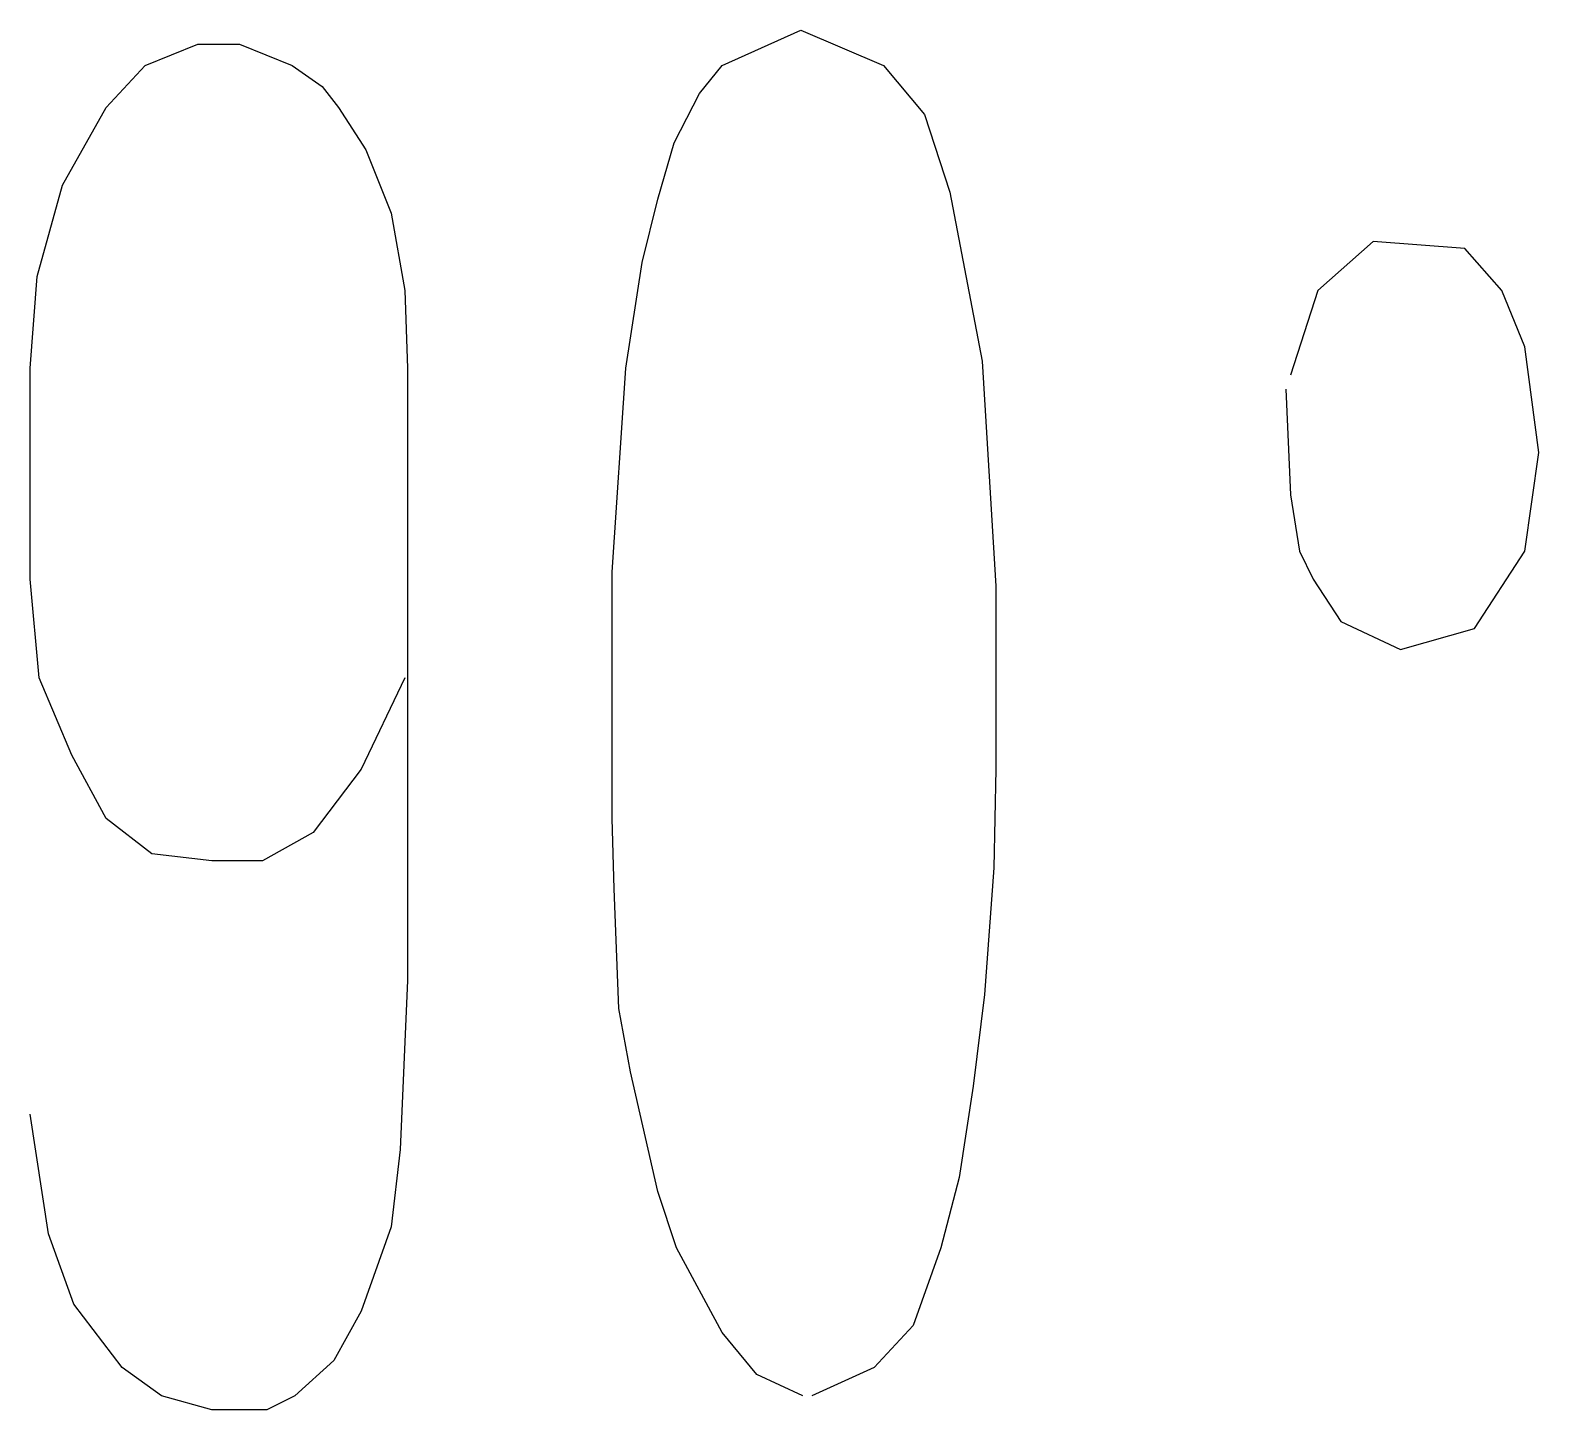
# Model space of a CAD drawing. Extents: x 0 to 8410, y 0 to 11890.
# Drawn here: x 3184.13 to 3227.01, y 3250.17 to 3289.37 of the extents above; entities that cross this region are included whole.
import ezdxf

# ---------------------------------------------------------------- set-up
doc = ezdxf.new("R2010")
doc.units = 0
doc.header["$MEASUREMENT"] = 0
doc.layers.add('6', color=7, linetype='Continuous')

msp = doc.modelspace()

# ---------------------------------------------------------------- linework, layer by layer
at = {"layer": '6'}
for p, q in [((3203.8, 3288.37), (3206.03, 3289.37)), ((3206.03, 3289.37), (3208.38, 3288.37)), ((3187.4, 3288.37), (3188.9, 3288.97)), ((3188.9, 3288.97), (3190.08, 3288.97)), ((3190.08, 3288.97), (3191.58, 3288.37)), ((3186.29, 3287.17), (3187.4, 3288.37)), ((3191.58, 3288.37), (3192.43, 3287.77)), ((3203.15, 3287.57), (3203.8, 3288.37)), ((3208.38, 3288.37), (3209.55, 3286.97)), ((3192.43, 3287.77), (3192.89, 3287.17)), ((3202.43, 3286.17), (3203.15, 3287.57)), ((3185.05, 3284.97), (3186.29, 3287.17)), ((3192.89, 3287.17), (3193.67, 3285.97)), ((3209.55, 3286.97), (3210.27, 3284.77)), ((3193.67, 3285.97), (3194.39, 3284.17)), ((3201.97, 3284.57), (3202.43, 3286.17)), ((3184.33, 3282.37), (3185.05, 3284.97)), ((3210.27, 3284.77), (3211.19, 3279.97)), ((3201.52, 3282.77), (3201.97, 3284.57)), ((3194.39, 3284.17), (3194.78, 3281.97)), ((3222.3, 3283.37), (3220.73, 3281.97)), ((3224.91, 3283.17), (3222.3, 3283.37)), ((3225.96, 3281.97), (3224.91, 3283.17)), ((3201.06, 3279.77), (3201.52, 3282.77)), ((3184.13, 3279.77), (3184.33, 3282.37)), ((3194.78, 3281.97), (3194.85, 3279.77)), ((3220.73, 3281.97), (3219.95, 3279.57)), ((3226.61, 3280.37), (3225.96, 3281.97)), ((3227.01, 3277.37), (3226.61, 3280.37)), ((3211.19, 3279.97), (3211.58, 3273.57)), ((3184.13, 3276.97), (3184.13, 3279.77)), ((3194.85, 3279.77), (3194.85, 3270.57)), ((3200.67, 3273.97), (3201.06, 3279.77)), ((3219.82, 3279.17), (3219.95, 3276.17)), ((3226.61, 3274.57), (3227.01, 3277.37)), ((3184.13, 3273.77), (3184.13, 3276.97)), ((3219.95, 3276.17), (3220.21, 3274.57)), ((3220.21, 3274.57), (3220.6, 3273.77)), ((3225.18, 3272.37), (3226.61, 3274.57)), ((3200.67, 3266.97), (3200.67, 3273.97)), ((3184.39, 3270.97), (3184.13, 3273.77)), ((3211.58, 3273.57), (3211.58, 3268.37)), ((3220.6, 3273.77), (3221.38, 3272.57)), ((3221.38, 3272.57), (3223.08, 3271.77)), ((3223.08, 3271.77), (3225.18, 3272.37)), ((3185.31, 3268.77), (3184.39, 3270.97)), ((3194.78, 3270.97), (3193.54, 3268.37)), ((3194.85, 3270.57), (3194.85, 3262.37)), ((3186.29, 3266.97), (3185.31, 3268.77)), ((3193.54, 3268.37), (3192.17, 3266.57)), ((3211.58, 3268.37), (3211.52, 3265.57)), ((3187.59, 3265.97), (3186.29, 3266.97)), ((3200.73, 3264.97), (3200.67, 3266.97)), ((3192.17, 3266.57), (3190.73, 3265.77)), ((3189.29, 3265.77), (3187.59, 3265.97)), ((3190.73, 3265.77), (3189.29, 3265.77)), ((3211.52, 3265.57), (3211.25, 3261.97)), ((3200.86, 3261.57), (3200.73, 3264.97)), ((3194.85, 3262.37), (3194.65, 3257.57)), ((3211.25, 3261.97), (3210.93, 3259.37)), ((3201.19, 3259.77), (3200.86, 3261.57)), ((3201.97, 3256.37), (3201.19, 3259.77)), ((3210.93, 3259.37), (3210.53, 3256.77)), ((3184.65, 3255.17), (3184.13, 3258.57)), ((3194.65, 3257.57), (3194.39, 3255.37)), ((3210.53, 3256.77), (3210.01, 3254.77)), ((3202.5, 3254.77), (3201.97, 3256.37)), ((3185.37, 3253.17), (3184.65, 3255.17)), ((3194.39, 3255.37), (3193.54, 3252.97)), ((3203.8, 3252.37), (3202.5, 3254.77)), ((3210.01, 3254.77), (3209.23, 3252.57)), ((3186.74, 3251.37), (3185.37, 3253.17)), ((3193.54, 3252.97), (3192.76, 3251.57)), ((3209.23, 3252.57), (3208.12, 3251.37)), ((3204.78, 3251.17), (3203.8, 3252.37)), ((3187.86, 3250.57), (3186.74, 3251.37)), ((3192.76, 3251.57), (3191.65, 3250.57)), ((3206.09, 3250.57), (3204.78, 3251.17)), ((3208.12, 3251.37), (3206.35, 3250.57)), ((3189.29, 3250.17), (3187.86, 3250.57)), ((3191.65, 3250.57), (3190.86, 3250.17)), ((3190.86, 3250.17), (3189.29, 3250.17))]:
    msp.add_line(p, q, dxfattribs=at)

doc.saveas('drawing.dxf')
